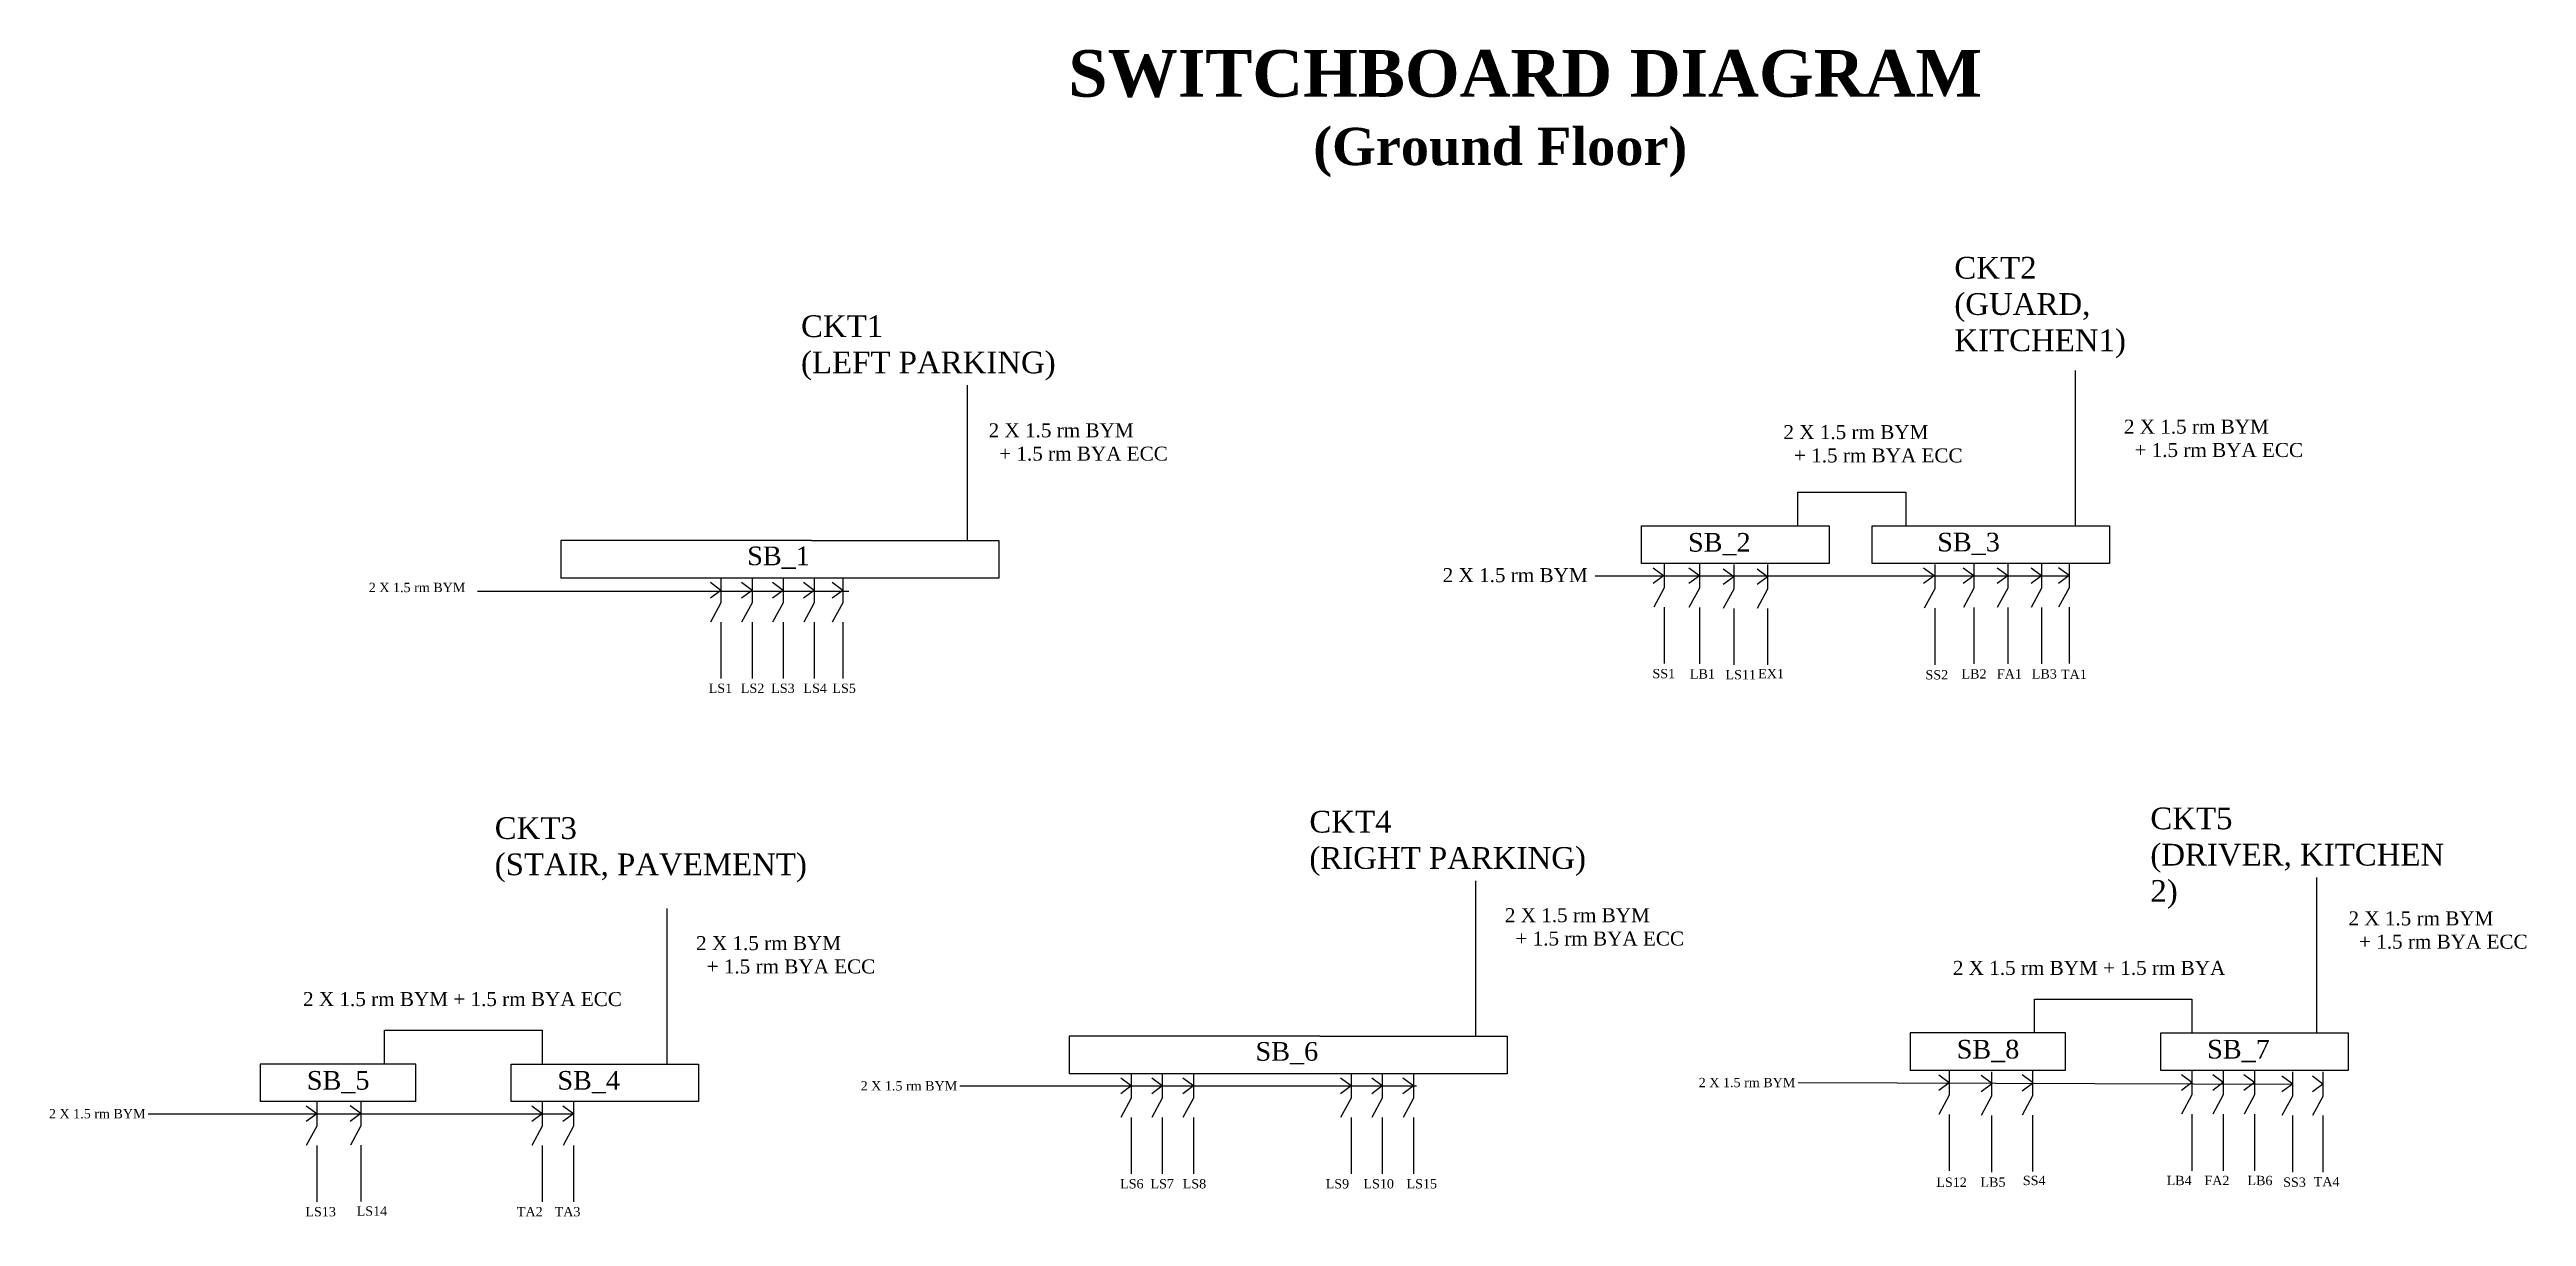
# Model space of a CAD drawing. Header units: inches. Extents: x 360 to 1157, y -144 to 231.
import ezdxf

# ---------------------------------------------------------------- set-up
doc = ezdxf.new("R2010")
doc.units = ezdxf.units.IN
doc.header["$MEASUREMENT"] = 0

msp = doc.modelspace()

# ---------------------------------------------------------------- linework, layer by layer
for p, q in [((1012.28, 77.97), (1012.28, 127.97)), ((655.81, 73.26), (655.81, 123.26)), ((922.92, 77.97), (922.92, 88.84)), ((922.92, 88.84), (957.72, 88.84)), ((957.72, 88.84), (957.72, 77.97)), ((605.56, 73.26), (524.9, 73.26)), ((524.9, 73.26), (524.9, 61.19)), ((605.56, 73.26), (665.86, 73.26)), ((665.86, 73.26), (665.86, 61.19)), ((872.66, 77.97), (932.97, 77.97)), ((872.66, 65.89), (872.66, 77.97)), ((932.97, 77.97), (932.97, 65.89)), ((946.81, 77.97), (1023.2, 77.97)), ((946.81, 65.89), (946.81, 77.97)), ((1023.2, 77.97), (1023.2, 65.89)), ((882.71, 65.89), (872.66, 65.89)), ((879.72, 61.95), (876.34, 64.45)), ((879.9, 65.99), (879.9, 58.1)), ((892.77, 65.89), (882.71, 65.89)), ((891.25, 61.95), (887.86, 64.45)), ((891.25, 65.89), (891.25, 58)), ((902.82, 65.89), (892.77, 65.89)), ((902.31, 61.63), (898.93, 64.13)), ((902.31, 65.58), (902.31, 57.69)), ((912.87, 65.89), (902.82, 65.89)), ((913.18, 61.63), (909.8, 64.13)), ((922.92, 65.89), (912.87, 65.89)), ((913.18, 65.58), (913.18, 57.69)), ((932.97, 65.89), (922.92, 65.89)), ((957.72, 65.89), (946.81, 65.89)), ((968.63, 65.89), (957.72, 65.89)), ((966.74, 61.95), (963.35, 64.45)), ((966.96, 65.62), (966.96, 57.73)), ((979.54, 65.89), (968.63, 65.89)), ((979.54, 61.95), (976.16, 64.45)), ((990.46, 65.89), (979.54, 65.89)), ((979.54, 65.89), (979.54, 58)), ((990.46, 61.95), (987.07, 64.45)), ((1001.37, 65.89), (990.46, 65.89)), ((990.46, 65.89), (990.46, 58)), ((1001.37, 61.95), (997.99, 64.45)), ((1012.28, 65.89), (1001.37, 65.89)), ((1001.37, 65.89), (1001.37, 58)), ((1010.19, 62.02), (1006.8, 64.52)), ((1010.19, 65.96), (1010.19, 58.07)), ((1023.2, 65.89), (1012.28, 65.89)), ((498.17, 57), (617.61, 57)), ((534.9, 61.19), (524.9, 61.19)), ((544.9, 61.19), (534.9, 61.19)), ((554.9, 61.19), (544.9, 61.19)), ((564.9, 61.19), (554.9, 61.19)), ((605.56, 61.19), (564.9, 61.19)), ((576.44, 57.24), (573.05, 59.74)), ((576.44, 57.24), (573.05, 54.74)), ((576.44, 61.19), (576.44, 53.3)), ((586.44, 57.24), (583.05, 59.74)), ((586.44, 57.24), (583.05, 54.74)), ((586.44, 61.19), (586.44, 53.3)), ((596.44, 57.24), (593.05, 59.74)), ((596.44, 57.24), (593.05, 54.74)), ((596.44, 61.19), (596.44, 53.3)), ((606.44, 57.24), (603.05, 59.74)), ((606.44, 57.24), (603.05, 54.74)), ((615.61, 61.19), (605.56, 61.19)), ((606.44, 61.19), (606.44, 53.3)), ((615.61, 57.24), (612.23, 59.74)), ((615.61, 57.24), (612.23, 54.74)), ((625.66, 61.19), (615.61, 61.19)), ((615.61, 61.19), (615.61, 53.3)), ((635.71, 61.19), (625.66, 61.19)), ((645.76, 61.19), (635.71, 61.19)), ((655.81, 61.19), (645.76, 61.19)), ((665.86, 61.19), (655.81, 61.19)), ((857.71, 61.95), (1010.09, 61.95)), ((879.72, 61.93), (876.34, 59.43)), ((879.9, 58.1), (876.54, 51.89)), ((891.25, 61.95), (887.86, 59.45)), ((891.25, 58), (887.89, 51.79)), ((902.31, 61.63), (898.93, 59.13)), ((902.31, 57.69), (898.95, 51.48)), ((913.18, 61.63), (909.8, 59.13)), ((913.18, 57.69), (909.82, 51.48)), ((966.74, 61.96), (963.35, 59.46)), ((966.96, 57.73), (963.6, 51.51)), ((979.54, 61.95), (976.16, 59.45)), ((979.54, 58), (976.19, 51.79)), ((990.46, 61.95), (987.07, 59.45)), ((990.46, 58), (987.1, 51.79)), ((1001.37, 61.95), (997.99, 59.45)), ((1001.37, 58), (998.01, 51.79)), ((1010.19, 62.02), (1006.8, 59.52)), ((1010.19, 58.07), (1006.83, 51.86)), ((576.44, 53.3), (573.08, 47.08)), ((586.44, 53.3), (583.08, 47.08)), ((596.44, 53.3), (593.08, 47.08)), ((606.44, 53.3), (603.08, 47.08)), ((615.61, 53.3), (612.25, 47.08)), ((879.9, 51.89), (879.9, 33.72)), ((891.25, 51.79), (891.25, 33.63)), ((902.31, 51.48), (902.31, 33.31)), ((913.18, 51.48), (913.18, 33.31)), ((966.96, 51.51), (966.96, 33.35)), ((979.54, 51.79), (979.54, 33.63)), ((990.46, 51.79), (990.46, 33.63)), ((1001.37, 51.79), (1001.37, 33.63)), ((1010.19, 51.86), (1010.19, 33.7)), ((576.44, 47.08), (576.44, 28.92)), ((586.44, 47.08), (586.44, 28.92)), ((596.44, 47.08), (596.44, 28.92)), ((606.44, 47.08), (606.44, 28.92)), ((615.61, 47.08), (615.61, 28.92)), ((819.37, -86.13), (819.37, -36.13)), ((1089.94, -85.08), (1089.94, -35.08)), ((559.15, -95.1), (559.15, -45.1)), ((999.03, -85.08), (999.03, -74.21)), ((999.03, -74.21), (1049.74, -74.21)), ((1049.74, -74.21), (1049.74, -85.08)), ((468.23, -95.1), (468.23, -84.24)), ((468.23, -84.24), (518.95, -84.24)), ((518.95, -84.24), (518.95, -95.1)), ((769.11, -86.13), (688.45, -86.13)), ((688.45, -86.13), (688.45, -98.21)), ((769.11, -86.13), (829.42, -86.13)), ((829.42, -86.13), (829.42, -98.21)), ((1009.03, -85.08), (959.03, -85.08)), ((959.03, -85.08), (959.03, -97.15)), ((1009.03, -97.15), (1009.03, -85.08)), ((1039.69, -85.08), (1099.99, -85.08)), ((1039.69, -97.15), (1039.69, -85.08)), ((1099.99, -85.08), (1099.99, -97.15)), ((478.23, -95.1), (428.23, -95.1)), ((428.23, -95.1), (428.23, -107.18)), ((478.23, -107.18), (478.23, -95.1)), ((508.9, -95.1), (569.2, -95.1)), ((508.9, -107.18), (508.9, -95.1)), ((569.2, -95.1), (569.2, -107.18)), ((653.35, -102.15), (800.2, -102.15)), ((698.45, -98.21), (688.45, -98.21)), ((708.45, -98.21), (698.45, -98.21)), ((708.45, -102.15), (705.07, -99.66)), ((708.45, -102.15), (705.07, -104.65)), ((718.45, -98.21), (708.45, -98.21)), ((708.45, -98.21), (708.45, -106.1)), ((718.45, -102.15), (715.07, -99.66)), ((718.45, -102.15), (715.07, -104.65)), ((728.45, -98.21), (718.45, -98.21)), ((718.45, -98.21), (718.45, -106.1)), ((728.45, -102.15), (725.07, -99.66)), ((728.45, -102.15), (725.07, -104.65)), ((769.11, -98.21), (728.45, -98.21)), ((728.45, -98.21), (728.45, -106.1)), ((779.17, -98.21), (769.11, -98.21)), ((779.17, -102.15), (775.78, -99.66)), ((779.17, -102.15), (775.78, -104.65)), ((789.22, -98.21), (779.17, -98.21)), ((779.17, -98.21), (779.17, -106.1)), ((789.22, -102.15), (785.83, -99.66)), ((789.22, -102.15), (785.83, -104.65)), ((799.27, -98.21), (789.22, -98.21)), ((789.22, -98.21), (789.22, -106.1)), ((799.27, -102.15), (795.88, -99.66)), ((799.27, -102.15), (795.88, -104.65)), ((809.32, -98.21), (799.27, -98.21)), ((799.27, -98.21), (799.27, -106.1)), ((819.37, -98.21), (809.32, -98.21)), ((829.42, -98.21), (819.37, -98.21)), ((922.99, -101.1), (1082.04, -101.54)), ((969.03, -97.15), (959.03, -97.15)), ((971.63, -101.15), (968.25, -98.65)), ((971.63, -101.16), (968.25, -103.66)), ((979.03, -97.15), (969.03, -97.15)), ((971.63, -97.21), (971.63, -105.1)), ((989.03, -97.15), (979.03, -97.15)), ((985.24, -101.28), (981.86, -98.78)), ((985.24, -101.54), (981.86, -104.04)), ((985.24, -97.59), (985.24, -105.48)), ((999.03, -97.15), (989.03, -97.15)), ((998.46, -101.1), (995.08, -98.6)), ((998.46, -101.35), (995.08, -103.85)), ((998.46, -97.41), (998.46, -105.3)), ((1009.03, -97.15), (999.03, -97.15)), ((1049.74, -97.15), (1039.69, -97.15)), ((1049.74, -101.1), (1046.36, -98.6)), ((1049.74, -101.1), (1046.36, -103.6)), ((1059.79, -97.15), (1049.74, -97.15)), ((1049.74, -97.15), (1049.74, -105.04)), ((1059.79, -101.1), (1056.41, -98.6)), ((1059.79, -101.1), (1056.41, -103.6)), ((1069.84, -97.15), (1059.79, -97.15)), ((1059.79, -97.15), (1059.79, -105.04)), ((1069.84, -101.1), (1066.46, -98.6)), ((1069.84, -101.1), (1066.46, -103.6)), ((1079.89, -97.15), (1069.84, -97.15)), ((1069.84, -97.15), (1069.84, -105.04)), ((1082.04, -101.53), (1078.65, -99.03)), ((1082.04, -101.54), (1078.65, -104.04)), ((1089.94, -97.15), (1079.89, -97.15)), ((1082.04, -97.59), (1082.04, -105.48)), ((1091.88, -101.54), (1088.49, -99.04)), ((1091.88, -101.55), (1088.49, -104.05)), ((1099.99, -97.15), (1089.94, -97.15)), ((1091.88, -97.61), (1091.88, -105.5)), ((392.19, -111.13), (529, -111.13)), ((438.23, -107.18), (428.23, -107.18)), ((448.23, -107.18), (438.23, -107.18)), ((446.39, -111.13), (443, -108.63)), ((446.39, -111.13), (443, -113.62)), ((446.39, -107.18), (446.39, -115.07)), ((458.23, -107.18), (448.23, -107.18)), ((460.58, -111.05), (457.19, -108.55)), ((460.58, -111.05), (457.19, -113.55)), ((468.23, -107.18), (458.23, -107.18)), ((460.58, -107.1), (460.58, -114.99)), ((478.23, -107.18), (468.23, -107.18)), ((518.95, -107.18), (508.9, -107.18)), ((518.95, -111.13), (515.56, -108.63)), ((518.95, -111.13), (515.56, -113.62)), ((529, -107.18), (518.95, -107.18)), ((518.95, -107.18), (518.95, -115.07)), ((529, -111.13), (525.61, -108.63)), ((529, -111.13), (525.61, -113.62)), ((539.05, -107.18), (529, -107.18)), ((529, -107.18), (529, -115.07)), ((549.1, -107.18), (539.05, -107.18)), ((559.15, -107.18), (549.1, -107.18)), ((569.2, -107.18), (559.15, -107.18)), ((708.45, -106.1), (705.09, -112.31)), ((718.45, -106.1), (715.09, -112.31)), ((728.45, -106.1), (725.09, -112.31)), ((779.17, -106.1), (775.81, -112.31)), ((789.22, -106.1), (785.86, -112.31)), ((799.27, -106.1), (795.91, -112.31)), ((971.63, -105.1), (968.27, -111.31)), ((971.63, -111.31), (971.63, -129.48)), ((985.24, -105.48), (981.88, -111.7)), ((998.46, -105.3), (995.1, -111.51)), ((998.46, -111.51), (998.46, -129.68)), ((1049.74, -105.04), (1046.38, -111.26)), ((1049.74, -111.26), (1049.74, -129.42)), ((1059.79, -105.04), (1056.43, -111.26)), ((1059.79, -111.26), (1059.79, -129.42)), ((1069.84, -105.04), (1066.48, -111.26)), ((1069.84, -111.26), (1069.84, -129.42)), ((1082.04, -105.48), (1078.68, -111.7)), ((1091.88, -105.5), (1088.52, -111.71)), ((446.39, -115.07), (443.03, -121.28)), ((460.58, -114.99), (457.22, -121.21)), ((518.95, -115.07), (515.59, -121.28)), ((529, -115.07), (525.64, -121.28)), ((708.45, -112.31), (708.45, -130.48)), ((718.45, -112.31), (718.45, -130.48)), ((728.45, -112.31), (728.45, -130.48)), ((779.17, -112.31), (779.17, -130.48)), ((789.22, -112.31), (789.22, -130.48)), ((799.27, -112.31), (799.27, -130.48)), ((985.24, -111.7), (985.24, -129.86)), ((1082.04, -111.7), (1082.04, -129.86)), ((1091.88, -111.71), (1091.88, -129.87)), ((446.39, -121.28), (446.39, -139.45)), ((460.58, -121.21), (460.58, -139.37)), ((518.95, -121.28), (518.95, -139.45)), ((529, -121.28), (529, -139.45))]:
    msp.add_line(p, q)

# ---------------------------------------------------------------- texts
at = {"attachment_point": 1}
for s, insert, char_height, width in [('{\\fTimes New Roman|b1|i0|c0|p18;\\C43;\\c3649492;^I\\H2.5x;SWITCHBOARD DIAGRAM\\H0.4x;\\P^I^I^I^I   \\H2x;(Ground Floor)}', (664.22, 231.07), 6, 327.3765), ('{\\fTimes New Roman|b0|i0|c0|p18;CKT2\\P(GUARD, KITCHEN1)}', (973.28, 164.54), 7, 68.0765), ('{\\fTimes New Roman|b0|i0|c0|p18;CKT1\\P(LEFT PARKING)}', (602.21, 145.75), 7, 95.3961), ('{\\fTimes New Roman|b0|i0|c0|p18;2 X 1.5 rm BYM \\P  + 1.5 rm BYA ECC}', (1027.83, 112.17), 4.5, 108.9306), ('{\\fTimes New Roman|b0|i0|c0|p18;2 X 1.5 rm BYM \\P  + 1.5 rm BYA ECC}', (662.58, 111), 4.5, 108.9306), ('{\\fTimes New Roman|b0|i0|c0|p18;2 X 1.5 rm BYM \\P  + 1.5 rm BYA ECC}', (918.29, 110.42), 4.5, 108.9306), ('{\\fTimes New Roman|b0|i0|c0|p18;SB_2}', (887.59, 75.72), 6, 27.6244), ('{\\fTimes New Roman|b0|i0|c0|p18;SB_3}', (967.78, 75.8), 6, 27.6244), ('{\\fTimes New Roman|b0|i0|c0|p18;SB_1}', (584.9, 71.36), 6, 27.6244), ('{\\fTimes New Roman|b0|i0|c0|p18;2 X 1.5 rm BYM}', (808.66, 64.41), 4.5, 47.7681), ('{\\fTimes New Roman|b0|i0|c0|p18;2 X 1.5 rm BYM}', (463.13, 59.7), 3, 39.8941), ('{\\fTimes New Roman|b0|i0|c0|p18;SS1}', (876.15, 31.99), 3, 14.448), ('{\\fTimes New Roman|b0|i0|c0|p18;LB1}', (888.19, 31.89), 3, 14.448), ('{\\fTimes New Roman|b0|i0|c0|p18;EX1}', (910.17, 31.98), 3, 14.448), ('{\\fTimes New Roman|b0|i0|c0|p18;LB2}', (975.58, 31.89), 3, 14.448), ('{\\fTimes New Roman|b0|i0|c0|p18;FA1}', (986.96, 31.89), 3, 14.448), ('{\\fTimes New Roman|b0|i0|c0|p18;LB3}', (998.2, 31.89), 3, 14.448), ('{\\fTimes New Roman|b0|i0|c0|p18;LS1}', (572.49, 27.27), 3, 14.448), ('{\\fTimes New Roman|b0|i0|c0|p18;LS2}', (582.85, 27.27), 3, 14.448), ('{\\fTimes New Roman|b0|i0|c0|p18;LS3}', (592.63, 27.27), 3, 14.448), ('{\\fTimes New Roman|b0|i0|c0|p18;LS4}', (602.99, 27.27), 3, 14.448), ('{\\fTimes New Roman|b0|i0|c0|p18;LS5}', (612.3, 27.27), 3, 14.448), ('{\\fTimes New Roman|b0|i0|c0|p18;LS11}', (899.64, 31.64), 3, 14.448), ('{\\fTimes New Roman|b0|i0|c0|p18;SS2}', (963.99, 31.61), 3, 14.448), ('{\\fTimes New Roman|b0|i0|c0|p18;TA1}', (1007.59, 31.77), 3, 14.448), ('{\\fTimes New Roman|b0|i0|c0|p18;CKT3\\P(STAIR, PAVEMENT)}', (503.66, -15.7), 7, 95.3961), ('{\\fTimes New Roman|b0|i0|c0|p18;CKT4\\P(RIGHT PARKING)}', (765.77, -13.65), 7, 95.3961), ('{\\fTimes New Roman|b0|i0|c0|p18;CKT5\\P(DRIVER, KITCHEN 2)}', (1036.34, -12.59), 7, 95.3961), ('{\\fTimes New Roman|b0|i0|c0|p18;2 X 1.5 rm BYM \\P  + 1.5 rm BYA ECC}', (828.67, -44.98), 4.5, 108.9306), ('{\\fTimes New Roman|b0|i0|c0|p18;2 X 1.5 rm BYM \\P  + 1.5 rm BYA ECC}', (1100.08, -46), 4.5, 108.9306), ('{\\fTimes New Roman|b0|i0|c0|p18;2 X 1.5 rm BYM \\P  + 1.5 rm BYA ECC}', (568.45, -53.96), 4.5, 108.9306), ('{\\fTimes New Roman|b0|i0|c0|p18;2 X 1.5 rm BYM + 1.5 rm BYA}', (972.8, -61.93), 4.5, 101.6655), ('{\\fTimes New Roman|b0|i0|c0|p18;2 X 1.5 rm BYM + 1.5 rm BYA ECC}', (442, -71.96), 4.5, 101.6655), ('{\\fTimes New Roman|b0|i0|c0|p18;SB_8}', (974.03, -87.33), 6, 27.6244), ('{\\fTimes New Roman|b0|i0|c0|p18;SB_7}', (1054.62, -87.33), 6, 27.6244), ('{\\fTimes New Roman|b0|i0|c0|p18;SB_6}', (748.45, -88.04), 6, 27.6244), ('{\\fTimes New Roman|b0|i0|c0|p18;SB_5}', (443.23, -97.35), 6, 27.6244), ('{\\fTimes New Roman|b0|i0|c0|p18;SB_4}', (523.82, -97.35), 6, 27.6244), ('{\\fTimes New Roman|b0|i0|c0|p18;2 X 1.5 rm BYM}', (621.38, -100.61), 3, 39.8941), ('{\\fTimes New Roman|b0|i0|c0|p18;2 X 1.5 rm BYM}', (891.03, -99.56), 3, 39.8941), ('{\\fTimes New Roman|b0|i0|c0|p18;2 X 1.5 rm BYM}', (360.23, -109.58), 3, 39.8941), ('{\\fTimes New Roman|b0|i0|c0|p18;LS6}', (704.87, -132.12), 3, 14.448), ('{\\fTimes New Roman|b0|i0|c0|p18;LS7}', (714.64, -132.12), 3, 14.448), ('{\\fTimes New Roman|b0|i0|c0|p18;LS8}', (725.01, -132.12), 3, 14.448), ('{\\fTimes New Roman|b0|i0|c0|p18;LS9}', (771, -132.12), 3, 14.448), ('{\\fTimes New Roman|b0|i0|c0|p18;LS10}', (783.16, -132.12), 3, 14.448), ('{\\fTimes New Roman|b0|i0|c0|p18;LS15}', (797.02, -132.12), 3, 14.448), ('{\\fTimes New Roman|b0|i0|c0|p18;LS12}', (967.48, -131.62), 3, 14.448), ('{\\fTimes New Roman|b0|i0|c0|p18;LB5}', (981.68, -131.6), 3, 14.448), ('{\\fTimes New Roman|b0|i0|c0|p18;SS4}', (995.32, -131.05), 3, 14.448), ('{\\fTimes New Roman|b0|i0|c0|p18;LB4}', (1041.58, -131.07), 3, 14.448), ('{\\fTimes New Roman|b0|i0|c0|p18;FA2}', (1053.73, -131.07), 3, 14.448), ('{\\fTimes New Roman|b0|i0|c0|p18;LB6}', (1067.59, -131.07), 3, 14.448), ('{\\fTimes New Roman|b0|i0|c0|p18;SS3}', (1079.07, -131.6), 3, 14.448), ('{\\fTimes New Roman|b0|i0|c0|p18;TA4}', (1088.91, -131.42), 3, 14.448), ('{\\fTimes New Roman|b0|i0|c0|p18;LS13}', (442.75, -141.09), 3, 14.448), ('{\\fTimes New Roman|b0|i0|c0|p18;LS14}', (459.24, -140.89), 3, 14.448), ('{\\fTimes New Roman|b0|i0|c0|p18;TA2}', (510.78, -141.09), 3, 14.448), ('{\\fTimes New Roman|b0|i0|c0|p18;TA3}', (522.94, -141.09), 3, 14.448)]:
    msp.add_mtext(s, dxfattribs=dict(at, insert=insert, char_height=char_height, width=width))

doc.saveas('drawing.dxf')
